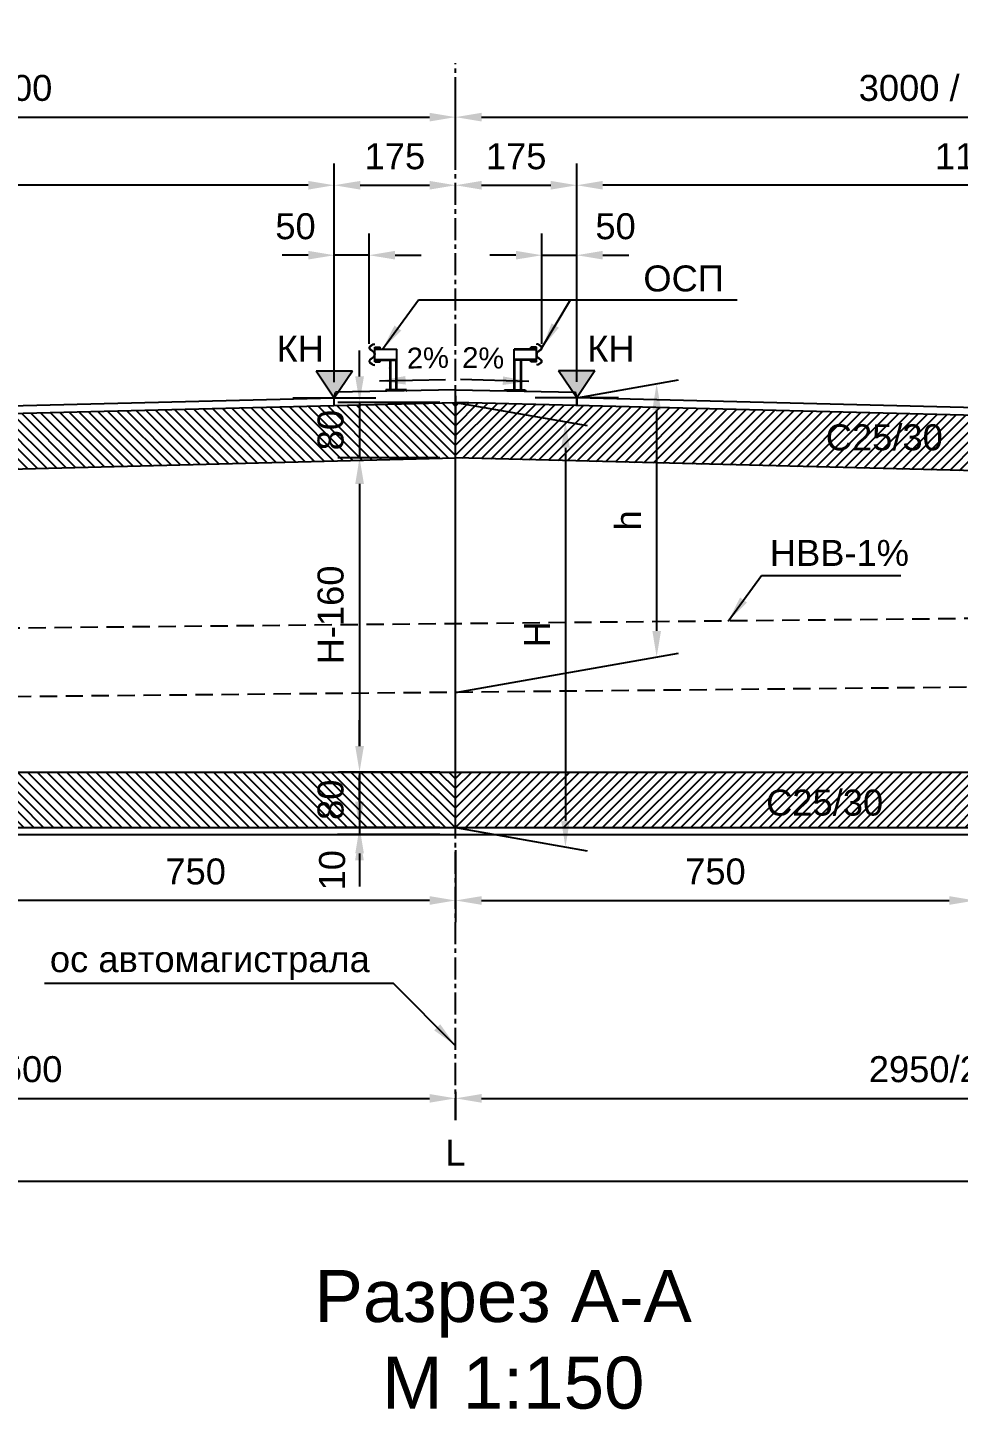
# Model space of a CAD drawing. Header units: centimetres. Extents: x 8495135 to 959133560, y 4530079 to 463453963.
# Drawn here: x 958993047 to 958994390, y 463436205 to 463438199 of the extents above; entities that cross this region are included whole.
import ezdxf
from ezdxf.enums import TextEntityAlignment as Align

# ---------------------------------------------------------------- set-up
doc = ezdxf.new("R2010")
doc.units = ezdxf.units.CM
doc.header["$LTSCALE"] = 0.1
doc.linetypes.add('CENTER', pattern=[50.8, 31.75, -6.35, 6.35, -6.35])
doc.linetypes.add('DASHED', pattern=[0.75, 0.5, -0.25])
for name, color, linetype in [('br_dimension', 1, 'Continuous'), ('br_view_yellow', 2, 'Continuous'), ('hatch', 253, 'Continuous'), ('Kustendilska voda', 12, 'Continuous')]:
    doc.layers.add(name, color=color, linetype=linetype)
doc.layers.add('golemi syoryjenia', color=161, linetype='Continuous', lineweight=35)
doc.styles.add('1-10 cm', font='arial.ttf', dxfattribs={"height": 2.5})
doc.styles.add('MM 1 to 150', font='arial.ttf', dxfattribs={"height": 37.5})
doc.styles.add('MM_ARIAL', font='arial.ttf')
doc.dimstyles.new('MM DIM 1 to 150', dxfattribs={"dimscale": 15, "dimtxt": 2.5, "dimasz": 2.5, "dimexe": 2.1, "dimexo": 1.5, "dimgap": 1.5, "dimtad": 1, "dimdec": 0, "dimdsep": 46, "dimtxsty": 'MM_ARIAL', "dimcen": 3, "dimclrd": 1, "dimclre": 1, "dimclrt": 7, "dimaunit": 2, "dimadec": 1, "dimazin": 0, "dimtp": 100, "dimtm": 3, "dimtfac": 1, "dimtdec": 0, "dimtix": 1, "dimtmove": 0, "dimatfit": 3, "dimfxl": 0, "dimtolj": 1, "dimtzin": 0, "dimarcsym": 0})

# ---------------------------------------------------------------- blocks, each defined once
blk = doc.blocks.new('*D3')
at = {"layer": 'br_dimension', "color": 1, "lineweight": -2, "transparency": 16777216}
for p, q in [((958993839.4, 463437687.6), (958993839.4, 463438002.7)), ((958994989.4, 463437993.7), (958994989.4, 463438002.7)), ((958994951.9, 463437971.2), (958993876.9, 463437971.2))]:
    blk.add_line(p, q, dxfattribs=at)
at = {"layer": 'br_dimension', "color": 1, "transparency": 16777216}
for points in [[(958993876.9, 463437977.4), (958993876.9, 463437964.9), (958993839.4, 463437971.2)], [(958994951.9, 463437977.4), (958994951.9, 463437964.9), (958994989.4, 463437971.2)]]:
    blk.add_solid(points, dxfattribs=at)
at = {"layer": 'br_dimension', "color": 7, "transparency": 16777216, "insert": (958994414.4, 463438012.8), "char_height": 37.5, "attachment_point": 5, "style": 'MM_ARIAL'}
blk.add_mtext('\\A1;1150', dxfattribs=at)
blk = doc.blocks.new('*D19')
at = {"layer": 'br_dimension', "color": 1, "lineweight": -2, "transparency": 16777216}
for p, q in [((958995164.4, 463437011.9), (958995164.4, 463436622)), ((958993664.4, 463436663), (958993664.4, 463436622)), ((958993701.9, 463436653.5), (958995126.9, 463436653.5))]:
    blk.add_line(p, q, dxfattribs=at)
at = {"layer": 'br_dimension', "color": 1, "transparency": 16777216}
for points in [[(958993701.9, 463436659.8), (958993701.9, 463436647.3), (958993664.4, 463436653.5)], [(958995126.9, 463436659.8), (958995126.9, 463436647.3), (958995164.4, 463436653.5)]]:
    blk.add_solid(points, dxfattribs=at)
at = {"layer": 'br_dimension', "color": 7, "transparency": 16777216, "insert": (958994414.4, 463436695.4), "char_height": 37.5, "attachment_point": 5, "style": 'MM_ARIAL'}
blk.add_mtext('\\A1;2950/2=1500', dxfattribs=at)
blk = doc.blocks.new('*D8')
at = {"layer": 'br_dimension', "color": 1, "lineweight": -2, "transparency": 16777216}
for p, q in [((958993664.4, 463437993.7), (958993664.4, 463438002.7)), ((958993839.4, 463437993.7), (958993839.4, 463438002.7)), ((958993701.9, 463437971.2), (958993801.9, 463437971.2))]:
    blk.add_line(p, q, dxfattribs=at)
at = {"layer": 'br_dimension', "color": 1, "transparency": 16777216}
for points in [[(958993701.9, 463437977.4), (958993701.9, 463437964.9), (958993664.4, 463437971.2)], [(958993801.9, 463437977.4), (958993801.9, 463437964.9), (958993839.4, 463437971.2)]]:
    blk.add_solid(points, dxfattribs=at)
at = {"layer": 'br_dimension', "color": 7, "transparency": 16777216, "insert": (958993751.9, 463438012.8), "char_height": 37.5, "attachment_point": 5, "style": 'MM_ARIAL'}
blk.add_mtext('\\A1;175', dxfattribs=at)
blk = doc.blocks.new('*D9')
at = {"layer": 'br_dimension', "color": 1, "lineweight": -2, "transparency": 16777216}
for p, q in [((958992164.4, 463437993.7), (958992164.4, 463438101)), ((958993664.4, 463437993.7), (958993664.4, 463438101)), ((958992201.9, 463438069.5), (958993626.9, 463438069.5))]:
    blk.add_line(p, q, dxfattribs=at)
at = {"layer": 'br_dimension', "color": 1, "transparency": 16777216}
for points in [[(958992201.9, 463438075.7), (958992201.9, 463438063.2), (958992164.4, 463438069.5)], [(958993626.9, 463438075.7), (958993626.9, 463438063.2), (958993664.4, 463438069.5)]]:
    blk.add_solid(points, dxfattribs=at)
at = {"layer": 'br_dimension', "color": 7, "transparency": 16777216, "insert": (958992914.4, 463438111.4), "char_height": 37.5, "attachment_point": 5, "style": 'MM_ARIAL'}
blk.add_mtext('\\A1;3000 / 2=1500', dxfattribs=at)
blk = doc.blocks.new('*D10')
at = {"layer": 'br_dimension', "color": 1, "lineweight": -2, "transparency": 16777216}
for p, q in [((958993664.4, 463438092), (958993664.4, 463438101)), ((958995164.4, 463437993.7), (958995164.4, 463438101)), ((958993701.9, 463438069.5), (958995126.9, 463438069.5))]:
    blk.add_line(p, q, dxfattribs=at)
at = {"layer": 'br_dimension', "color": 1, "transparency": 16777216}
for points in [[(958993701.9, 463438075.7), (958993701.9, 463438063.2), (958993664.4, 463438069.5)], [(958995126.9, 463438075.7), (958995126.9, 463438063.2), (958995164.4, 463438069.5)]]:
    blk.add_solid(points, dxfattribs=at)
at = {"layer": 'br_dimension', "color": 7, "transparency": 16777216, "insert": (958994414.4, 463438111.4), "char_height": 37.5, "attachment_point": 5, "style": 'MM_ARIAL'}
blk.add_mtext('\\A1;3000 / 2=1500', dxfattribs=at)
blk = doc.blocks.new('*D23')
at = {"layer": 'br_dimension', "color": 1, "lineweight": -2, "transparency": 16777216}
for p, q in [((958993489.4, 463437686.9), (958993489.4, 463438002.7)), ((958993664.4, 463437993.7), (958993664.4, 463438002.7)), ((958993526.9, 463437971.2), (958993626.9, 463437971.2))]:
    blk.add_line(p, q, dxfattribs=at)
at = {"layer": 'br_dimension', "color": 1, "transparency": 16777216}
for points in [[(958993526.9, 463437977.4), (958993526.9, 463437964.9), (958993489.4, 463437971.2)], [(958993626.9, 463437977.4), (958993626.9, 463437964.9), (958993664.4, 463437971.2)]]:
    blk.add_solid(points, dxfattribs=at)
at = {"layer": 'br_dimension', "color": 7, "transparency": 16777216, "insert": (958993576.9, 463438012.8), "char_height": 37.5, "attachment_point": 5, "style": 'MM_ARIAL'}
blk.add_mtext('\\A1;175', dxfattribs=at)
blk = doc.blocks.new('*D11')
at = {"layer": 'br_dimension', "color": 1, "lineweight": -2, "transparency": 16777216}
for p, q in [((958992339.4, 463437993.7), (958992339.4, 463438002.7)), ((958993489.4, 463437993.7), (958993489.4, 463438002.7)), ((958993451.9, 463437971.2), (958992376.9, 463437971.2))]:
    blk.add_line(p, q, dxfattribs=at)
at = {"layer": 'br_dimension', "color": 1, "transparency": 16777216}
for points in [[(958992376.9, 463437977.4), (958992376.9, 463437964.9), (958992339.4, 463437971.2)], [(958993451.9, 463437977.4), (958993451.9, 463437964.9), (958993489.4, 463437971.2)]]:
    blk.add_solid(points, dxfattribs=at)
at = {"layer": 'br_dimension', "color": 7, "transparency": 16777216, "insert": (958992914.4, 463438012.8), "char_height": 37.5, "attachment_point": 5, "style": 'MM_ARIAL'}
blk.add_mtext('\\A1;1150', dxfattribs=at)
blk = doc.blocks.new('*D25')
at = {"layer": 'br_dimension', "color": 1, "lineweight": -2, "transparency": 16777216}
for p, q in [((958993489.4, 463437742.5), (958993489.4, 463437901.7)), ((958993539.7, 463437742.5), (958993539.7, 463437901.7)), ((958993451.9, 463437870.2), (958993414.4, 463437870.2)), ((958993539.7, 463437870.2), (958993489.4, 463437870.2)), ((958993577.2, 463437870.2), (958993614.7, 463437870.2))]:
    blk.add_line(p, q, dxfattribs=at)
at = {"layer": 'br_dimension', "color": 1, "transparency": 16777216}
for points in [[(958993451.9, 463437876.5), (958993451.9, 463437864), (958993489.4, 463437870.2)], [(958993577.2, 463437876.5), (958993577.2, 463437864), (958993539.7, 463437870.2)]]:
    blk.add_solid(points, dxfattribs=at)
at = {"layer": 'br_dimension', "color": 7, "transparency": 16777216, "insert": (958993433.5, 463437911.8), "char_height": 37.5, "attachment_point": 5, "style": 'MM_ARIAL'}
blk.add_mtext('\\A1;50', dxfattribs=at)
blk = doc.blocks.new('*D26')
at = {"layer": 'br_dimension', "color": 1, "lineweight": -2, "transparency": 16777216}
for p, q in [((958992164.4, 463437011.9), (958992164.4, 463436622)), ((958993664.4, 463436676), (958993664.4, 463436685)), ((958992201.9, 463436653.5), (958993626.9, 463436653.5))]:
    blk.add_line(p, q, dxfattribs=at)
at = {"layer": 'br_dimension', "color": 1, "transparency": 16777216}
for points in [[(958992201.9, 463436659.8), (958992201.9, 463436647.3), (958992164.4, 463436653.5)], [(958993626.9, 463436659.8), (958993626.9, 463436647.3), (958993664.4, 463436653.5)]]:
    blk.add_solid(points, dxfattribs=at)
at = {"layer": 'br_dimension', "color": 7, "transparency": 16777216, "insert": (958992914.4, 463436695.4), "char_height": 37.5, "attachment_point": 5, "style": 'MM_ARIAL'}
blk.add_mtext('\\A1;2950 / 2 = 1500', dxfattribs=at)
blk = doc.blocks.new('*D28')
at = {"layer": 'br_dimension', "color": 1, "lineweight": -2, "transparency": 16777216}
for p, q in [((958993641.9, 463437577.8), (958993494.4, 463437577.8)), ((958993525.9, 463437540.3), (958993525.9, 463437161.9)), ((958993641.9, 463437124.4), (958993494.4, 463437124.4))]:
    blk.add_line(p, q, dxfattribs=at)
at = {"layer": 'br_dimension', "color": 1, "transparency": 16777216}
for points in [[(958993519.7, 463437540.3), (958993532.2, 463437540.3), (958993525.9, 463437577.8)], [(958993519.7, 463437161.9), (958993532.2, 463437161.9), (958993525.9, 463437124.4)]]:
    blk.add_solid(points, dxfattribs=at)
at = {"layer": 'br_dimension', "color": 7, "transparency": 16777216, "insert": (958993484.3, 463437351.1), "char_height": 37.5, "attachment_point": 5, "rotation": 90, "style": 'MM_ARIAL'}
blk.add_mtext('\\A1;H-160', dxfattribs=at)
blk = doc.blocks.new('*U2')
at = {"ltscale": 0.5}
blk.add_hatch(color=256, dxfattribs=at).paths.add_polyline_path([(-26.2, 39), (0, 0), (26.2, 39)])
for p, q in [((-26.2, 39), (26.2, 39)), ((-26.2, 39), (0, 0)), ((0, 0), (26.2, 39)), ((-60, 0), (0, 0)), ((0, 0), (60, 0))]:
    blk.add_line(p, q, dxfattribs=at)
at = {"color": 7, "ltscale": 0.5, "style": '1-10 cm'}
blk.add_attdef('1', text='', height=37.5, dxfattribs=at).set_placement((-49.1, 52), align=Align.CENTER)
blk = doc.blocks.new('*D38')
at = {"layer": 'br_dimension', "color": 1, "lineweight": -2, "transparency": 16777216}
for p, q in [((958993525.9, 463437695.3), (958993525.9, 463437732.8)), ((958993641.9, 463437657.8), (958993494.4, 463437657.8)), ((958993525.9, 463437657.8), (958993525.9, 463437577.8)), ((958993641.9, 463437577.8), (958993494.4, 463437577.8)), ((958993525.9, 463437540.3), (958993525.9, 463437502.8))]:
    blk.add_line(p, q, dxfattribs=at)
at = {"layer": 'br_dimension', "color": 1, "transparency": 16777216}
for points in [[(958993519.7, 463437695.3), (958993532.2, 463437695.3), (958993525.9, 463437657.8)], [(958993519.7, 463437540.3), (958993532.2, 463437540.3), (958993525.9, 463437577.8)]]:
    blk.add_solid(points, dxfattribs=at)
at = {"layer": 'br_dimension', "color": 7, "transparency": 16777216, "insert": (958993484.3, 463437617.8), "char_height": 37.5, "attachment_point": 5, "rotation": 90, "style": 'MM_ARIAL'}
blk.add_mtext('\\A1;80', dxfattribs=at)
blk = doc.blocks.new('*D39')
at = {"layer": 'br_dimension', "color": 1, "lineweight": -2, "transparency": 16777216}
for p, q in [((958993525.9, 463437161.9), (958993525.9, 463437199.4)), ((958993641.9, 463437124.4), (958993494.4, 463437124.4)), ((958993525.9, 463437124.4), (958993525.9, 463437044.4)), ((958993641.9, 463437044.4), (958993494.4, 463437044.4)), ((958993525.9, 463437006.9), (958993525.9, 463436969.4))]:
    blk.add_line(p, q, dxfattribs=at)
at = {"layer": 'br_dimension', "color": 1, "transparency": 16777216}
for points in [[(958993519.7, 463437161.9), (958993532.2, 463437161.9), (958993525.9, 463437124.4)], [(958993519.7, 463437006.9), (958993532.2, 463437006.9), (958993525.9, 463437044.4)]]:
    blk.add_solid(points, dxfattribs=at)
at = {"layer": 'br_dimension', "color": 7, "transparency": 16777216, "insert": (958993484.3, 463437084.4), "char_height": 37.5, "attachment_point": 5, "rotation": 90, "style": 'MM_ARIAL'}
blk.add_mtext('\\A1;80', dxfattribs=at)
blk = doc.blocks.new('*D40')
at = {"layer": 'br_dimension', "color": 1, "lineweight": -2, "transparency": 16777216}
for p, q in [((958993525.7, 463437081.9), (958993525.7, 463437119.4)), ((958993641.9, 463437044.4), (958993494.2, 463437044.4)), ((958993525.7, 463437044.4), (958993525.7, 463437034.4)), ((958993641.9, 463437034.4), (958993494.2, 463437034.4)), ((958993525.7, 463436996.9), (958993525.7, 463436959.4))]:
    blk.add_line(p, q, dxfattribs=at)
at = {"layer": 'br_dimension', "color": 1, "transparency": 16777216}
for points in [[(958993519.5, 463437081.9), (958993532, 463437081.9), (958993525.7, 463437044.4)], [(958993519.5, 463436996.9), (958993532, 463436996.9), (958993525.7, 463437034.4)]]:
    blk.add_solid(points, dxfattribs=at)
at = {"layer": 'br_dimension', "color": 7, "transparency": 16777216, "insert": (958993486.5, 463436982.7), "char_height": 37.5, "attachment_point": 5, "rotation": 90, "style": 'MM_ARIAL'}
blk.add_mtext('\\A1;10', dxfattribs=at)
blk = doc.blocks.new('*D46')
at = {"layer": 'br_dimension', "color": 1, "lineweight": -2, "transparency": 16777216}
for p, q in [((958993664.4, 463437011.9), (958993664.4, 463436907.6)), ((958994414.4, 463437011.9), (958994414.4, 463436907.6)), ((958993701.9, 463436939.1), (958994376.9, 463436939.1))]:
    blk.add_line(p, q, dxfattribs=at)
at = {"layer": 'br_dimension', "color": 1, "transparency": 16777216}
for points in [[(958993701.9, 463436945.3), (958993701.9, 463436932.8), (958993664.4, 463436939.1)], [(958994376.9, 463436945.3), (958994376.9, 463436932.8), (958994414.4, 463436939.1)]]:
    blk.add_solid(points, dxfattribs=at)
at = {"layer": 'br_dimension', "color": 7, "transparency": 16777216, "insert": (958994039.4, 463436980.7), "char_height": 37.5, "attachment_point": 5, "style": 'MM_ARIAL'}
blk.add_mtext('\\A1;750', dxfattribs=at)
blk = doc.blocks.new('*D93')
at = {"layer": 'golemi syoryjenia', "color": 1, "lineweight": -2, "transparency": 16777216}
for p, q in [((958992914.4, 463437011.9), (958992914.4, 463436907.6)), ((958993664.4, 463437011.9), (958993664.4, 463436907.6)), ((958993626.9, 463436939.1), (958992951.9, 463436939.1))]:
    blk.add_line(p, q, dxfattribs=at)
at = {"layer": 'golemi syoryjenia', "color": 1, "transparency": 16777216}
for points in [[(958992951.9, 463436945.3), (958992951.9, 463436932.8), (958992914.4, 463436939.1)], [(958993626.9, 463436945.3), (958993626.9, 463436932.8), (958993664.4, 463436939.1)]]:
    blk.add_solid(points, dxfattribs=at)
at = {"layer": 'golemi syoryjenia', "color": 7, "transparency": 16777216, "insert": (958993289.4, 463436980.7), "char_height": 37.5, "attachment_point": 5, "style": 'MM_ARIAL'}
blk.add_mtext('\\A1;750', dxfattribs=at)
blk = doc.blocks.new('*D95')
at = {"layer": 'golemi syoryjenia', "color": 1, "lineweight": -2, "transparency": 16777216}
for p, q in [((958993664.4, 463437657.8), (958993854.5, 463437624.3)), ((958993823, 463437592.3), (958993823, 463437053.9)), ((958993664.4, 463437044.4), (958993854.5, 463437010.9))]:
    blk.add_line(p, q, dxfattribs=at)
at = {"layer": 'golemi syoryjenia', "color": 1, "transparency": 16777216}
for points in [[(958993816.8, 463437592.3), (958993829.3, 463437592.3), (958993823, 463437629.8)], [(958993816.8, 463437053.9), (958993829.3, 463437053.9), (958993823, 463437016.4)]]:
    blk.add_solid(points, dxfattribs=at)
at = {"layer": 'golemi syoryjenia', "color": 7, "transparency": 16777216, "insert": (958993781.8, 463437323.1), "char_height": 37.5, "attachment_point": 5, "rotation": 90, "style": 'MM_ARIAL'}
blk.add_mtext('\\A1;H', dxfattribs=at)
blk = doc.blocks.new('*D102')
at = {"layer": 'golemi syoryjenia', "color": 1, "lineweight": -2, "transparency": 16777216}
for p, q in [((958992164.4, 463437011.9), (958992164.4, 463436502.5)), ((958995164.4, 463437011.9), (958995164.4, 463436502.5)), ((958992201.9, 463436534), (958995126.9, 463436534))]:
    blk.add_line(p, q, dxfattribs=at)
at = {"layer": 'golemi syoryjenia', "color": 1, "transparency": 16777216}
for points in [[(958992201.9, 463436540.3), (958992201.9, 463436527.8), (958992164.4, 463436534)], [(958995126.9, 463436540.3), (958995126.9, 463436527.8), (958995164.4, 463436534)]]:
    blk.add_solid(points, dxfattribs=at)
at = {"layer": 'golemi syoryjenia', "color": 7, "transparency": 16777216, "insert": (958993664.4, 463436575.3), "char_height": 37.5, "attachment_point": 5, "style": 'MM_ARIAL'}
blk.add_mtext('\\A1;L', dxfattribs=at)
blk = doc.blocks.new('*D142')
at = {"layer": 'br_dimension', "color": 1, "lineweight": -2, "transparency": 16777216}
for p, q in [((958993789.1, 463437742.5), (958993789.1, 463437901.7)), ((958993839.4, 463437742.5), (958993839.4, 463437901.7)), ((958993751.6, 463437870.2), (958993714.1, 463437870.2)), ((958993789.1, 463437870.2), (958993839.4, 463437870.2)), ((958993876.9, 463437870.2), (958993914.4, 463437870.2))]:
    blk.add_line(p, q, dxfattribs=at)
at = {"layer": 'br_dimension', "color": 1, "transparency": 16777216}
for points in [[(958993751.6, 463437876.5), (958993751.6, 463437864), (958993789.1, 463437870.2)], [(958993876.9, 463437876.5), (958993876.9, 463437864), (958993839.4, 463437870.2)]]:
    blk.add_solid(points, dxfattribs=at)
at = {"layer": 'br_dimension', "color": 7, "transparency": 16777216, "insert": (958993895.3, 463437911.8), "char_height": 37.5, "attachment_point": 5, "style": 'MM_ARIAL'}
blk.add_mtext('\\A1;50', dxfattribs=at)
blk = doc.blocks.new('*D143')
at = {"layer": 'golemi syoryjenia', "color": 1, "lineweight": -2, "transparency": 16777216}
for p, q in [((958993839.6, 463437664.4), (958993986.1, 463437690.3)), ((958993954.6, 463437647.2), (958993954.6, 463437328.1)), ((958993664.4, 463437239.4), (958993986.1, 463437296.1))]:
    blk.add_line(p, q, dxfattribs=at)
at = {"layer": 'golemi syoryjenia', "color": 1, "transparency": 16777216}
for points in [[(958993948.4, 463437647.2), (958993960.9, 463437647.2), (958993954.6, 463437684.7)], [(958993948.4, 463437328.1), (958993960.9, 463437328.1), (958993954.6, 463437290.6)]]:
    blk.add_solid(points, dxfattribs=at)
at = {"layer": 'golemi syoryjenia', "color": 7, "transparency": 16777216, "insert": (958993913.4, 463437487.6), "char_height": 37.5, "attachment_point": 5, "rotation": 90, "style": 'MM_ARIAL'}
blk.add_mtext('\\A1;h', dxfattribs=at)

msp = doc.modelspace()

# ---------------------------------------------------------------- hatches: boundary and pattern name
at = {"layer": 'hatch'}
h = msp.add_hatch(dxfattribs=at)
h.set_pattern_fill('_USER,_I', color=256, scale=10, angle=135, style=2, pattern_type=0)
h.set_pattern_definition([(135, (958992914.413, 463437044.412), (-7.07107, -7.07107), [])])
h.paths.add_polyline_path([(958993664.41, 463437577.79), (958993664.41, 463437657.79), (958992914.41, 463437639.04), (958992914.41, 463437559.04)])
h.paths.add_polyline_path([(958993664.41, 463437044.41), (958993664.41, 463437124.41), (958992914.41, 463437124.41), (958992914.41, 463437044.41)])
h.paths.add_polyline_path([(958993523.18, 463437579.47), (958993523.18, 463437656.49), (958993445.91, 463437656.49), (958993445.91, 463437579.47)], flags=24)
h.paths.add_polyline_path([(958993523.18, 463437046.09), (958993523.18, 463437123.11), (958993445.91, 463437123.11), (958993445.91, 463437046.09)], flags=24)
h = msp.add_hatch(dxfattribs=at)
h.set_pattern_fill('_USER,_I', color=256, scale=10, angle=45, style=2, pattern_type=0)
h.set_pattern_definition([(45, (958993664.413, 463437044.412), (-7.07107, 7.07107), [])])
h.paths.add_polyline_path([(958994414.41, 463437559.04), (958994414.41, 463437639.04), (958993664.41, 463437657.79), (958993664.41, 463437577.79)])
h.paths.add_polyline_path([(958993664.41, 463437124.41), (958993664.41, 463437044.41), (958994414.41, 463437044.41), (958994414.41, 463437124.41)])
h.paths.add_polyline_path([(958994191.73, 463437567.55), (958994379.41, 463437567.55), (958994379.41, 463437644.83), (958994191.73, 463437644.83)], flags=24)

# ---------------------------------------------------------------- linework, layer by layer
at = {"layer": 'br_dimension', "linetype": 'CENTER', "ltscale": 10}
msp.add_line((958993664.41, 463436622.01), (958993664.41, 463438147.59), dxfattribs=at)
at = {"layer": 'br_dimension'}
for p, q in [((958992339.41, 463437635.67), (958993489.41, 463437664.42)), ((958993664.41, 463437667.27), (958993664.41, 463437604.93)), ((958993839.55, 463437664.41), (958993839.28, 463437653.42)), ((958994989.41, 463437635.67), (958993839.41, 463437664.42))]:
    msp.add_line(p, q, dxfattribs=at)
at = {"layer": 'br_view_yellow'}
for p, q in [((958993664.41, 463437675.87), (958993491.41, 463437672.41)), ((958993664.41, 463437675.87), (958993837.41, 463437672.41)), ((958993664.41, 463437034.41), (958993664.41, 463437675.87)), ((958992164.41, 463437620.29), (958993664.41, 463437657.79)), ((958993489.41, 463437664.42), (958993491.41, 463437672.41)), ((958993489.41, 463437653.42), (958993489.41, 463437664.42)), ((958995164.41, 463437620.29), (958993664.41, 463437657.79)), ((958993839.41, 463437664.42), (958993837.41, 463437672.41)), ((958993839.41, 463437653.42), (958993839.41, 463437664.42)), ((958992164.41, 463437540.29), (958993664.41, 463437577.79)), ((958995164.41, 463437540.29), (958993664.41, 463437577.79)), ((958992164.41, 463437124.41), (958995164.41, 463437124.41)), ((958991714.41, 463437044.41), (958995614.41, 463437044.41)), ((958991714.41, 463437034.41), (958995614.41, 463437034.41))]:
    msp.add_line(p, q, dxfattribs=at)
at = {"layer": 'hatch'}
for p, q in [((958993545.15, 463437741.69), (958993540.96, 463437738.8)), ((958993545.3, 463437741.31), (958993541.19, 463437738.47)), ((958993545.15, 463437741.69), (958993547.75, 463437742.09)), ((958993545.3, 463437741.31), (958993547.75, 463437741.69)), ((958993547.75, 463437742.09), (958993547.75, 463437741.69)), ((958993547.75, 463437716.29), (958993547.75, 463437737.29)), ((958993547.75, 463437737.29), (958993555.75, 463437737.29)), ((958993555.75, 463437734.79), (958993555.75, 463437737.29)), ((958993773.08, 463437734.79), (958993773.08, 463437737.29)), ((958993781.08, 463437737.29), (958993773.08, 463437737.29)), ((958993783.68, 463437741.69), (958993781.08, 463437742.09)), ((958993781.08, 463437742.09), (958993781.08, 463437741.69)), ((958993783.52, 463437741.31), (958993781.08, 463437741.69)), ((958993781.08, 463437716.29), (958993781.08, 463437737.29)), ((958993783.52, 463437741.31), (958993787.64, 463437738.47)), ((958993783.68, 463437741.69), (958993787.87, 463437738.8)), ((958993540.96, 463437734.19), (958993546.37, 463437730.23)), ((958993540.96, 463437719.4), (958993546.37, 463437723.36)), ((958993541.19, 463437734.52), (958993546.6, 463437730.55)), ((958993541.19, 463437719.07), (958993546.6, 463437723.03)), ((958993547.35, 463437728.29), (958993547.35, 463437726.79)), ((958993547.35, 463437725.29), (958993547.35, 463437726.79)), ((958993547.75, 463437734.79), (958993579.75, 463437734.79)), ((958993579.75, 463437733.99), (958993547.75, 463437733.99)), ((958993547.75, 463437728.29), (958993547.75, 463437726.79)), ((958993547.75, 463437725.29), (958993547.75, 463437726.79)), ((958993547.75, 463437719.59), (958993579.75, 463437719.59)), ((958993547.75, 463437718.79), (958993579.75, 463437718.79)), ((958993547.75, 463437716.29), (958993555.75, 463437716.29)), ((958993555.75, 463437716.29), (958993555.75, 463437718.79)), ((958993569.75, 463437718.79), (958993569.75, 463437676.18)), ((958993570.55, 463437718.79), (958993570.55, 463437676.18)), ((958993578.95, 463437676.18), (958993578.95, 463437718.79)), ((958993579.75, 463437676.18), (958993579.75, 463437734.79)), ((958993749.08, 463437676.18), (958993749.08, 463437734.79)), ((958993781.08, 463437734.79), (958993749.08, 463437734.79)), ((958993749.08, 463437733.99), (958993781.08, 463437733.99)), ((958993781.08, 463437719.59), (958993749.08, 463437719.59)), ((958993781.08, 463437718.79), (958993749.08, 463437718.79)), ((958993749.88, 463437676.18), (958993749.88, 463437718.79)), ((958993758.28, 463437718.79), (958993758.28, 463437676.18)), ((958993759.08, 463437718.79), (958993759.08, 463437676.18)), ((958993773.08, 463437716.29), (958993773.08, 463437718.79)), ((958993781.08, 463437716.29), (958993773.08, 463437716.29)), ((958993781.08, 463437728.29), (958993781.08, 463437726.79)), ((958993781.08, 463437725.29), (958993781.08, 463437726.79)), ((958993781.48, 463437728.29), (958993781.48, 463437726.79)), ((958993781.48, 463437725.29), (958993781.48, 463437726.79)), ((958993787.64, 463437734.52), (958993782.22, 463437730.55)), ((958993787.64, 463437719.07), (958993782.22, 463437723.03)), ((958993787.87, 463437734.19), (958993782.46, 463437730.23)), ((958993787.87, 463437719.4), (958993782.46, 463437723.36)), ((958993545.15, 463437711.89), (958993540.96, 463437714.79)), ((958993545.3, 463437712.28), (958993541.19, 463437715.12)), ((958993545.15, 463437711.89), (958993547.75, 463437711.49)), ((958993545.3, 463437712.28), (958993547.75, 463437711.9)), ((958993569.75, 463437707.39), (958993569.75, 463437707.79)), ((958993759.08, 463437711.49), (958993759.08, 463437711.9)), ((958993783.52, 463437712.28), (958993781.08, 463437711.9)), ((958993783.68, 463437711.89), (958993781.08, 463437711.49)), ((958993783.52, 463437712.28), (958993787.64, 463437715.12)), ((958993783.68, 463437711.89), (958993787.87, 463437714.79)), ((958993593.75, 463437676.18), (958993563.75, 463437676.18)), ((958993563.75, 463437676.18), (958993563.75, 463437675.18)), ((958993593.75, 463437676.18), (958993593.75, 463437675.18)), ((958993735.08, 463437676.18), (958993765.08, 463437676.18)), ((958993735.08, 463437676.18), (958993735.08, 463437675.18)), ((958993765.08, 463437676.18), (958993765.08, 463437675.18)), ((958993563.75, 463437675.18), (958993562.4, 463437673.83)), ((958993593.75, 463437675.18), (958993563.75, 463437675.18)), ((958993593.75, 463437675.18), (958993594.46, 463437674.47)), ((958993735.08, 463437675.18), (958993734.37, 463437674.47)), ((958993735.08, 463437675.18), (958993765.08, 463437675.18)), ((958993765.08, 463437675.18), (958993766.42, 463437673.83))]:
    msp.add_line(p, q, dxfattribs=at)
for centre, radius, start, end in [((958993542.55, 463437736.49), 2.8, 124.64404, 235.35596), ((958993542.55, 463437736.49), 2.4, 124.64404, 235.35596), ((958993786.28, 463437736.49), 2.4, 304.64404, 55.35596), ((958993786.28, 463437736.49), 2.8, 304.64404, 55.35596), ((958993542.55, 463437717.09), 2.8, 124.64404, 235.35596), ((958993542.55, 463437717.09), 2.4, 124.64404, 235.35596), ((958993544.95, 463437728.29), 2.4, 0, 53.79442), ((958993544.95, 463437725.29), 2.4, 306.20558, 0), ((958993544.95, 463437728.29), 2.8, 0, 53.79569), ((958993544.95, 463437725.29), 2.8, 306.20431, 0), ((958993783.88, 463437728.29), 2.8, 126.20431, 180), ((958993783.88, 463437725.29), 2.8, 180, 233.79569), ((958993783.88, 463437728.29), 2.4, 126.20558, 180), ((958993783.88, 463437725.29), 2.4, 180, 233.79442), ((958993786.28, 463437717.09), 2.4, 304.64404, 55.35596), ((958993786.28, 463437717.09), 2.8, 304.64404, 55.35596)]:
    msp.add_arc(centre, radius, start, end, dxfattribs=at)
at = {"layer": 'Kustendilska voda', "color": 1, "linetype": 'DASHED', "ltscale": 500}
for p, q in [((958996748.18, 463437369.25), (958990505.42, 463437306.83)), ((958995151.77, 463437254.29), (958992173.88, 463437224.51))]:
    msp.add_line(p, q, dxfattribs=at)

# ---------------------------------------------------------------- block references
at = {"layer": 'br_dimension', "ltscale": 0.5}
msp.add_blockref('*U2', (958993489.41, 463437664.42), dxfattribs=at).add_auto_attribs({'1': 'КН'})
ref = msp.add_blockref('*U2', (958993839.41, 463437664.42), dxfattribs=dict(at, xscale=-1))
ref.add_attrib('1', 'КН', dxfattribs={"layer": '0', "color": 7, "ltscale": 0.5, "height": 37.5, "style": '1-10 cm'}).set_placement((958993888.65, 463437716.42), align=Align.CENTER)

# ---------------------------------------------------------------- texts
at = {"layer": 'br_dimension', "char_height": 37.5, "style": 'MM 1 to 150'}
for insert, attachment_point in [((958994367.52, 463437626.17), 3), ((958994112.56, 463437099.1), 1)]:
    msp.add_mtext_dynamic_manual_height_columns('C25/30', width=144.4689, gutter_width=187.5, heights=[0], dxfattribs=dict(at, insert=insert, attachment_point=attachment_point))
at = {"layer": 'br_view_yellow', "style": 'MM 1 to 150'}
for s, insert, char_height, width, attachment_point in [('ОСП ', (958993935.41, 463437855.43), 37.5, 290.8936, 1), ('HBB-1%', (958994117.88, 463437459.34), 37.5, 359.3452, 1), ('ос автомагистрала', (958993079.12, 463436873.14), 37.5, 534.8959, 1), ('Разрез A-A\\P M 1:150', (958993733.12, 463436405.83), 75, 2721.2824, 2)]:
    msp.add_mtext(s, dxfattribs=dict(at, insert=insert, char_height=char_height, width=width, attachment_point=attachment_point))
at = {"layer": 'br_view_yellow', "char_height": 30, "width": 119.7602, "style": 'MM 1 to 150'}
for insert, attachment_point, rotation in [((958993593.92, 463437736.55), 1, 1.14576), ((958993734.9, 463437736.55), 3, 358.85424)]:
    msp.add_mtext('2%', dxfattribs=dict(at, insert=insert, attachment_point=attachment_point, rotation=rotation))

# ---------------------------------------------------------------- dimensions: what is measured, and where the dimension line sits
at = {"layer": 'br_dimension', "color": 1}
for base, p1, p2, text, picture, middle in [((958993664.41, 463438069.49), (958992164.41, 463437971.19), (958993664.41, 463437971.18), '3000 / 2=<>', '*D9', (958992914.41, 463438111.39)), ((958995164.42, 463438069.49), (958993664.41, 463438069.49), (958995164.42, 463437971.19), '3000 / 2=<>', '*D10', (958994414.41, 463438111.39)), ((958993664.41, 463436653.51), (958992164.41, 463437034.41), (958993664.41, 463436653.51), '2950 / 2 = <>', '*D26', (958992914.41, 463436695.4)), ((958995164.41, 463436653.51), (958993664.41, 463436685.54), (958995164.41, 463437034.41), '2950/2=<>', '*D19', (958994414.41, 463436695.4))]:
    dim = msp.add_linear_dim(base=base, p1=p1, p2=p2, text=text, dimstyle='MM DIM 1 to 150', dxfattribs=at)
    dim.commit()
    dim.dimension.update_dxf_attribs({"geometry": picture, "text_midpoint": middle})
for base, p1, p2, picture, middle in [((958992339.41, 463437971.19), (958993489.41, 463437971.18), (958992339.41, 463437971.19), '*D11', (958992914.41, 463438012.83)), ((958993664.41, 463437971.18), (958993489.41, 463437664.42), (958993664.41, 463437971.18), '*D23', (958993576.91, 463438012.83)), ((958993839.41, 463437971.18), (958993664.41, 463437971.18), (958993839.41, 463437971.18), '*D8', (958993751.91, 463438012.83))]:
    dim = msp.add_linear_dim(base=base, p1=p1, p2=p2, dimstyle='MM DIM 1 to 150', dxfattribs=at)
    dim.commit()
    dim.dimension.update_dxf_attribs({"geometry": picture, "text_midpoint": middle})
at = {"layer": 'br_dimension'}
dim = msp.add_linear_dim(base=(958993839.41, 463437971.18), p1=(958994989.41, 463437971.18), p2=(958993839.41, 463437665.12), angle=180, text='1150', dimstyle='MM DIM 1 to 150', dxfattribs=at)
dim.commit()
dim.dimension.update_dxf_attribs({"geometry": '*D3', "text_midpoint": (958994414.41, 463438012.83)})
at = {"layer": 'br_dimension', "color": 1}
dim = msp.add_linear_dim(base=(958993489.41, 463437870.2), p1=(958993539.75, 463437720.03), p2=(958993489.41, 463437720.03), text='50', dimstyle='MM DIM 1 to 150', override={"dimtmove": 2}, dxfattribs=at)
dim.commit()
dim.dimension.update_dxf_attribs({"geometry": '*D25', "text_midpoint": (958993433.49, 463437911.85), "dimtype": 160})
dim = msp.add_linear_dim(base=(958993839.41, 463437870.2), p1=(958993789.08, 463437720.03), p2=(958993839.41, 463437720.03), angle=180, text='50', dimstyle='MM DIM 1 to 150', override={"dimtmove": 2}, dxfattribs=at)
dim.commit()
dim.dimension.update_dxf_attribs({"geometry": '*D142', "text_midpoint": (958993895.34, 463437911.85), "dimtype": 160})
for base, p1, p2, picture, middle in [((958993525.92, 463437577.79), (958993664.41, 463437657.79), (958993664.41, 463437577.79), '*D38', (958993484.28, 463437617.79)), ((958993525.92, 463437044.41), (958993664.41, 463437124.41), (958993664.41, 463437044.41), '*D39', (958993484.28, 463437084.41))]:
    dim = msp.add_linear_dim(base=base, p1=p1, p2=p2, angle=90, dimstyle='MM DIM 1 to 150', dxfattribs=at)
    dim.commit()
    dim.dimension.update_dxf_attribs({"geometry": picture, "text_midpoint": middle})
dim = msp.add_linear_dim(base=(958993525.92, 463437124.41), p1=(958993664.41, 463437577.79), p2=(958993664.41, 463437124.41), angle=90, text='H-160', dimstyle='MM DIM 1 to 150', dxfattribs=at)
dim.commit()
dim.dimension.update_dxf_attribs({"geometry": '*D28', "text_midpoint": (958993484.28, 463437351.1)})
dim = msp.add_linear_dim(base=(958993525.74, 463437034.41), p1=(958993664.41, 463437044.41), p2=(958993664.41, 463437034.41), angle=90, dimstyle='MM DIM 1 to 150', override={"dimtmove": 2}, dxfattribs=at)
dim.commit()
dim.dimension.update_dxf_attribs({"geometry": '*D40', "text_midpoint": (958993486.53, 463436982.71), "dimtype": 160})
dim = msp.add_linear_dim(base=(958994414.41, 463436939.06), p1=(958993664.41, 463437034.41), p2=(958994414.41, 463437034.41), dimstyle='MM DIM 1 to 150', override={"dimdec": 1}, dxfattribs=at)
dim.commit()
dim.dimension.update_dxf_attribs({"geometry": '*D46', "text_midpoint": (958994039.41, 463436980.71)})
at = {"layer": 'golemi syoryjenia'}
for base, p1, p2, text, picture, middle in [((958993954.61, 463437290.58), (958993839.55, 463437664.41), (958993664.41, 463437239.41), 'h', '*D143', (958993913.36, 463437487.64)), ((958993823.01, 463437016.45), (958993664.41, 463437657.79), (958993664.41, 463437044.41), 'H', '*D95', (958993781.76, 463437323.14))]:
    dim = msp.add_linear_dim(base=base, p1=p1, p2=p2, angle=90, text=text, dimstyle='MM DIM 1 to 150', override={"dimexo": 0}, dxfattribs=at)
    dim.commit()
    dim.dimension.update_dxf_attribs({"geometry": picture, "text_midpoint": middle})
dim = msp.add_linear_dim(base=(958995164.41, 463436534.02), p1=(958992164.41, 463437034.41), p2=(958995164.41, 463437034.41), text='L', dimstyle='MM DIM 1 to 150', dxfattribs=at)
dim.commit()
dim.dimension.update_dxf_attribs({"geometry": '*D102', "text_midpoint": (958993664.41, 463436575.27)})
dim = msp.add_linear_dim(base=(958992914.41, 463436939.06), p1=(958993664.41, 463437034.41), p2=(958992914.41, 463437034.41), dimstyle='MM DIM 1 to 150', dxfattribs=at)
dim.commit()
dim.dimension.update_dxf_attribs({"geometry": '*D93', "text_midpoint": (958993289.41, 463436980.71)})

# ---------------------------------------------------------------- leaders
at = {"layer": 'br_dimension'}
for points in [[(958993559.15, 463437734.79), (958993610.94, 463437805.6), (958994070.64, 463437805.6)], [(958993789.08, 463437736.49), (958993830.1, 463437805.6), (958994070.64, 463437805.6)], [(958993554.78, 463437688.96), (958993650, 463437690.86)], [(958993770.22, 463437688.21), (958993671.38, 463437690.68)], [(958994057.85, 463437342.35), (958994105.72, 463437407.86), (958994306.82, 463437407.86)], [(958993664.41, 463436729.48), (958993574.94, 463436819.4), (958993071.24, 463436819.4)]]:
    msp.add_leader(points, dimstyle='MM DIM 1 to 150', override={"dimgap": 1.5, "dimtad": 0}, dxfattribs=at)

doc.saveas('drawing.dxf')
